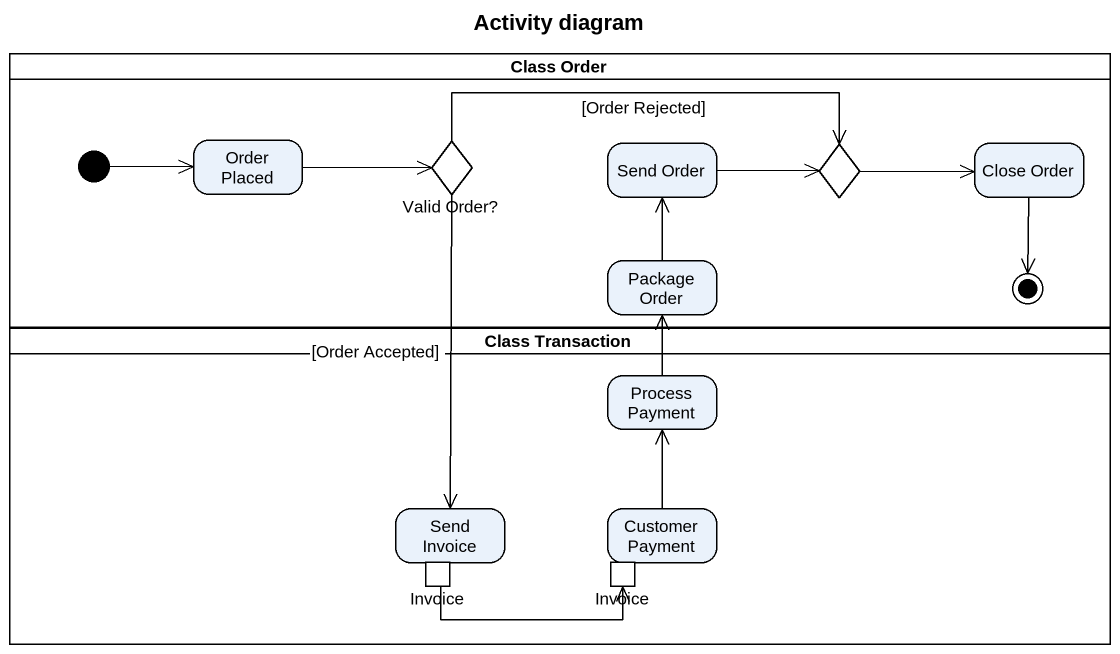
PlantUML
@startuml
title Activity diagram
hide empty description
state "Class Order" as Class_Order <<partition>> {
  state "Order Placed" as Order_Placed
  state "Valid Order?" as Valid_Order <<choice>>
  state "Send Order" as Send_Order
  state choice1 <<choice>>
  state "Close Order" as Close_Order
  state "Package Order" as Package_Order
  [*] -right-> Order_Placed
  Close_Order --> [*]
}
state "Class Transaction" as Class_Transaction <<partition>> {
  state "Process Payment" as Process_Payment
  state "Send Invoice" as Send_Invoice {
    state Invoice <<outputPin>>
  }
  state "Customer Payment" as Customer_Payment {
    state "Invoice" as Invoice_2 <<inputPin>>
  }
}
Order_Placed -right-> Valid_Order
Valid_Order -right-> choice1 : [Order Rejected]
Valid_Order --> Send_Invoice : [Order Accepted]
Send_Order -right-> choice1
choice1 -right-> Close_Order
Package_Order -up-> Send_Order
Process_Payment -up-> Package_Order
Customer_Payment -up-> Process_Payment
Invoice -right-> Invoice_2
@enduml
